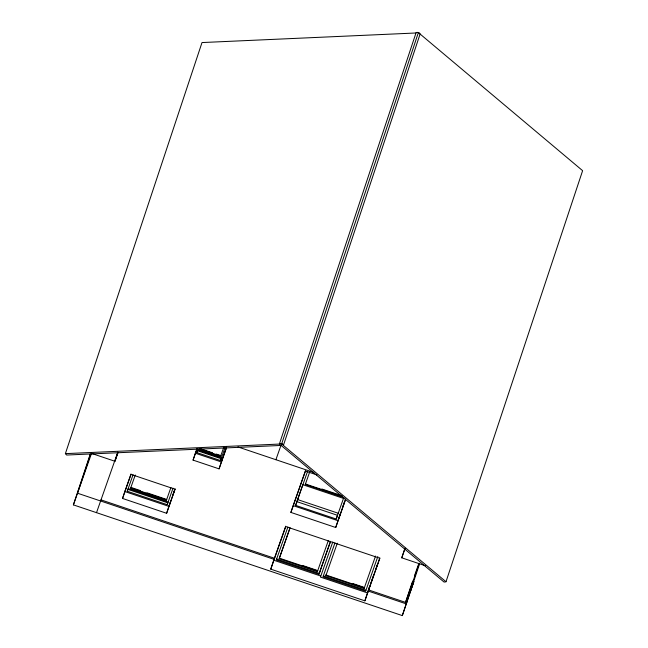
<?xml version="1.0" encoding="UTF-8"?>
<svg xmlns="http://www.w3.org/2000/svg" width="648" height="648" viewBox="0 0 648 648"><rect width="100%" height="100%" fill="white"/><g stroke="black" fill="none" stroke-linecap="round" stroke-linejoin="round"><path stroke-width="0.97" d="M281.135 445.443L418.373 32.594L582.617 170.675L445.994 581.75L444.107 582.09L281.135 445.443L66.663 455.042L65.383 453.64L202.006 42.557L415.992 32.983A2.252 1.045 18.4 0 1 416.559 32.473L416.769 32.432A2.252 1.045 18.4 0 1 418.373 32.594A2.252 1.045 18.4 0 1 419.75 33.437L419.88 33.599A2.252 1.045 18.4 0 1 420.009 34.336L283.395 445.419A2.252 1.045 18.4 0 0 283.265 444.674L283.136 444.512A2.252 1.045 18.4 0 0 281.759 443.669A2.252 1.045 18.4 0 0 280.147 443.507L279.944 443.556A2.252 1.045 18.4 0 0 279.369 444.058L415.992 32.983M412.59 581.191L413.845 581.612L402.319 615.6L73.394 504.881L90.194 454.313M90.501 454.086L77.501 493.209L274.193 559.41L285.744 526.565L379.85 558.236L364.873 600.834L270.767 569.155L273.821 559.969M100.626 500.993L100.991 499.875L274.566 558.293M91.352 453.333L114.955 461.279L117.823 452.644M122.537 498.45L131.009 474.393L175.09 489.224L166.617 513.289L122.537 498.45L124.943 491.208M127.251 491.241L127.867 489.378L167.816 502.824L167.2 504.687L127.251 491.241L133.075 474.709M170.91 487.523L166.382 500.378L130.572 488.325L130.88 487.393M166.382 500.378L166.69 499.446L146.902 492.78M166.617 513.289L170.829 500.612M226.565 447.582L219.073 468.86L193.064 460.112L195.477 452.863M196.935 452.62L197.551 450.757L221.114 458.687L220.498 460.55L196.935 452.62L198.223 448.943M199.714 448.481L199.406 449.412L220.531 456.524L223.763 447.339M220.531 456.524L220.838 455.593L216.246 454.046M219.073 468.86L222.078 459.805M345.651 499.3L335.721 527.504L290.895 512.414L293.001 506.08M343.821 497.445L336.215 519.032L295.601 505.359L302.786 484.736M328.301 540.626L317.431 571.504L279.207 558.641L279.515 557.709M341.707 496.708L305.297 484.453L305.605 483.521M317.431 571.504L317.739 570.572M336.215 519.032L337.454 515.306L296.841 501.633M287.915 526.962L276.299 559.937L318.946 574.282L319.869 571.487M335.721 527.504L339.933 514.828M375.524 556.065L364.144 588.376L325.92 575.513L326.228 574.582M364.144 588.376L364.451 587.444M364.873 600.834L369.757 586.132M425.363 565.761L401.76 557.815L404.951 548.224M412.282 582.106L405.543 602.381L419.313 563.266M402.319 615.6L419.604 563.76M73.394 504.881L91.279 454.094M96.512 512.665L117.79 452.174M114.955 461.279L117.96 452.758M131.018 473.971L124.829 491.549L168.909 506.388L175.106 488.811M130.572 488.325L135.254 475.008M167.2 504.687L173.024 488.155M172.765 495.08L174.717 489.524M196.984 448.586L195.356 453.211L221.365 461.967L226.573 447.161M193.064 460.112L196.976 449.007M220.498 460.55L225.026 447.687M275.902 459.716L281.224 444.625M285.719 526.176L273.74 560.212L320.792 576.048M270.767 569.155L274.193 559.41M305.402 470.845L293.155 505.626L337.981 520.709L345.595 499.09M290.895 512.414L305.459 471.055L316.904 474.903M295.601 505.359L307.492 471.574M290.077 527.764L279.361 558.171L317.585 571.042M305.297 484.453L309.728 471.833M279.207 558.641L289.915 528.225M330.456 541.55L319.253 573.35L276.615 558.997M318.946 574.282L330.553 541.315M339.552 516.043L340.54 513.224M342.549 507.344L344.542 501.698M332.78 542.012L320.444 577.085L367.497 592.92L379.817 557.936M334.951 542.894L323.012 576.809L365.65 591.162L377.825 556.551M325.92 575.513L337.3 543.202M368.736 589.194L369.741 586.359M371.069 582.576L373.742 574.817M375.735 569.341L377.727 563.663M401.76 557.815L405.097 548.346M414.558 575.594L418.495 564.408M410.686 590.587L413.845 581.612M65.383 453.64L281.661 443.961L445.994 581.75M237.946 446.942L313.867 472.489M321.894 489.005L342.014 495.777M305.451 483.991L341.861 496.247M200.637 448.789L212.576 452.806M199.56 448.943L220.685 456.054M302.851 484.72L343.464 498.393M199.155 450.077L219.364 456.872M197.834 450.004L221.397 457.942M297.319 499.478L338.329 513.281M131.828 487.709L140.308 490.56M130.726 487.855L166.536 499.908M130.321 488.989L166.131 501.042M128.15 488.633L168.099 502.079M302.454 565.429L316.791 570.248M352.982 583.589L363.496 587.129M326.074 575.051L364.298 587.914M368.671 589.972L406.806 602.81M323.32 575.878L365.958 590.223M368.299 591.089L406.434 603.928"/></g></svg>
